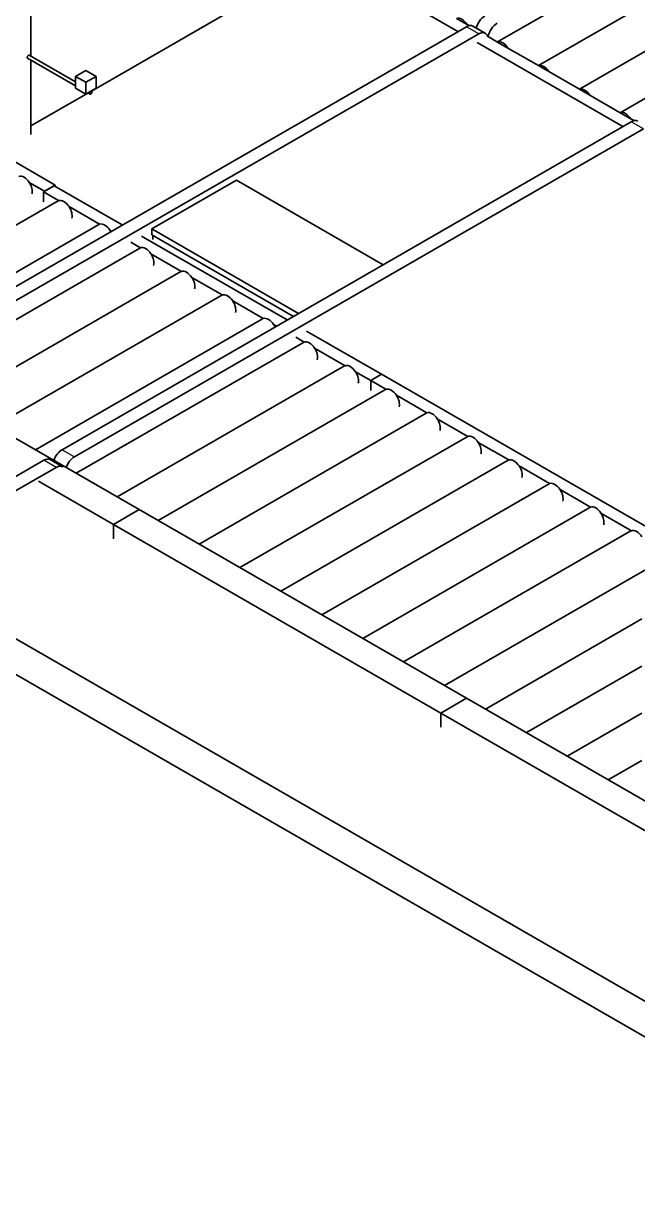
# Model space of a CAD drawing. Header units: millimetres. Extents: x 0 to 84100, y 0 to 59400.
# Drawn here: x 64822 to 66930, y 14868 to 18860 of the extents above; entities that cross this region are included whole.
import ezdxf

# ---------------------------------------------------------------- set-up
doc = ezdxf.new("R2010")
doc.units = ezdxf.units.MM
doc.header["$LTSCALE"] = 100
doc.layers.add('Visible (ISO)', color=7, linetype='Continuous', lineweight=35)
doc.layers.add('Visible Narrow (ISO)', color=7, linetype='Continuous', lineweight=25)

msp = doc.modelspace()

# ---------------------------------------------------------------- linework, layer by layer
at = {"layer": 'Visible (ISO)'}
for p, q in [((64848.4, 18747.76), (64848.4, 20073.73)), ((67241.27, 19252.36), (66449.07, 18796.16)), ((67381.63, 19171.53), (66589.43, 18715.33)), ((67521.99, 19090.7), (66729.79, 18634.51)), ((67662.35, 19009.87), (66870.16, 18553.68)), ((64931.84, 18305.77), (63732.59, 18996.38)), ((65056.21, 18628.09), (65700.11, 18998.89)), ((66079.47, 18966.65), (66313.44, 18831.92)), ((66342.16, 18848.47), (64389.84, 17724.2)), ((66344.66, 18856.29), (66308.91, 18876.88)), ((66351.69, 18852.24), (66344.66, 18856.29)), ((66364.37, 18850.65), (66406.8, 18826.22)), ((64432.27, 17699.77), (66384.59, 18824.03)), ((66449.27, 18796.05), (66414.54, 18816.05)), ((66379.29, 18794), (66879.12, 18506.17)), ((66485.02, 18775.46), (66449.27, 18796.05)), ((66589.63, 18715.22), (66485.02, 18775.46)), ((65001.14, 18645.96), (64836.92, 18740.53)), ((65001.14, 18659.81), (64842.91, 18750.93)), ((64848.4, 18479.51), (64848.4, 18733.92)), ((65001.14, 18678.31), (65036.49, 18698.67)), ((65071.85, 18678.31), (65036.49, 18698.67)), ((66625.38, 18694.63), (66589.63, 18715.22)), ((66729.99, 18634.39), (66625.38, 18694.63)), ((65001.14, 18637.43), (65001.14, 18678.31)), ((65036.49, 18657.95), (65001.14, 18678.31)), ((65071.85, 18678.31), (65036.49, 18657.95)), ((65036.49, 18657.95), (65036.49, 18617.07)), ((65071.85, 18637.43), (65071.85, 18678.31)), ((64848.4, 18508.42), (65044.19, 18621.17)), ((65036.49, 18617.07), (65001.14, 18637.43)), ((65036.49, 18617.07), (65054.17, 18627.25)), ((65051.18, 18617.15), (65043.9, 18621.34)), ((65054.17, 18627.25), (65071.85, 18637.43)), ((65057.16, 18627.55), (65055.92, 18628.26)), ((66765.74, 18613.81), (66729.99, 18634.39)), ((66870.35, 18553.56), (66765.74, 18613.81)), ((66906.1, 18532.98), (66870.35, 18553.56)), ((66917.37, 18526.49), (66906.1, 18532.98)), ((66907.85, 18522.71), (64955.53, 17398.44)), ((64997.95, 17374.01), (66950.28, 18498.28)), ((64842.76, 18314.72), (64895.07, 18284.6)), ((64927.95, 18303.53), (64891.18, 18282.36)), ((64895.07, 18284.6), (64931.84, 18305.77)), ((65161.91, 18168.8), (64927.95, 18303.53)), ((64931.84, 18305.77), (64931.84, 18301.29)), ((65263.47, 18155.53), (65553.39, 18322.48)), ((66056.77, 18032.61), (65553.39, 18322.48)), ((64161.99, 17802.43), (64941.4, 18251.27)), ((64891.18, 18282.36), (64891.18, 18248.02)), ((64891.18, 18282.36), (64943.49, 18252.24)), ((64979.24, 18231.65), (65083.85, 18171.41)), ((64302.35, 17721.6), (65081.76, 18170.44)), ((65119.6, 18150.82), (65125.14, 18147.63)), ((65727.6, 17843.05), (65227.76, 18130.88)), ((65263.47, 18135.1), (65263.47, 18155.53)), ((65263.47, 18155.53), (65766.86, 17865.66)), ((65749.11, 17855.44), (65263.47, 18135.1)), ((65267.01, 18119.15), (65267.01, 18133.06)), ((64442.71, 17640.77), (65222.12, 18089.61)), ((65190.99, 18109.71), (65224.21, 18090.58)), ((65259.96, 18070), (65364.57, 18009.75)), ((64583.07, 17559.95), (65362.48, 18008.78)), ((65400.32, 17989.17), (65504.93, 17928.93)), ((64723.43, 17479.12), (65502.84, 17927.95)), ((65540.68, 17908.34), (65645.29, 17848.1)), ((64863.79, 17398.29), (65643.2, 17847.12)), ((64097.1, 17839.8), (65219.99, 17193.17)), ((65681.04, 17827.51), (65690.83, 17821.87)), ((66050.84, 17656.91), (65793.45, 17805.13)), ((65004.15, 17317.46), (65783.56, 17766.3)), ((65756.68, 17783.95), (65785.65, 17767.27)), ((65821.4, 17746.68), (65926.01, 17686.44)), ((65144.51, 17236.63), (65923.93, 17685.47)), ((65961.76, 17665.85), (66014.07, 17635.73)), ((66014.07, 17635.73), (66050.84, 17656.91)), ((66050.84, 17656.91), (66014.07, 17635.73)), ((67173.72, 17010.28), (66050.84, 17656.91)), ((66014.07, 17635.73), (66014.07, 17601.4)), ((66014.07, 17635.73), (66014.07, 17601.4)), ((66014.07, 17635.73), (66066.37, 17605.61)), ((65284.87, 17155.8), (66064.29, 17604.64)), ((66102.12, 17585.03), (66206.73, 17524.78)), ((65425.23, 17074.98), (66204.65, 17523.81)), ((66242.48, 17504.2), (66347.09, 17443.96)), ((65565.59, 16994.15), (66345.01, 17442.98)), ((66382.84, 17423.37), (66487.45, 17363.13)), ((64892.6, 17362.2), (62834.21, 16176.86)), ((62876.63, 16152.42), (64935.02, 17337.77)), ((64914.8, 17364.38), (64957.23, 17339.95)), ((65705.95, 16913.32), (66485.37, 17362.15)), ((66523.2, 17342.54), (66627.82, 17282.3)), ((65131.6, 17142.27), (64874.21, 17290.49)), ((65846.31, 16832.49), (66625.73, 17281.33)), ((66663.56, 17261.71), (66768.18, 17201.47)), ((65219.99, 17193.17), (65131.6, 17142.27)), ((65131.6, 17142.27), (65219.99, 17193.17)), ((65219.99, 17193.17), (66342.87, 16546.54)), ((65986.67, 16751.66), (66766.09, 17200.5)), ((66803.93, 17180.88), (66908.54, 17120.64)), ((65131.6, 17142.27), (65131.6, 17093.22)), ((66254.48, 16495.64), (65131.6, 17142.27)), ((65131.6, 17142.27), (65131.6, 17093.22)), ((66127.04, 16670.83), (66906.45, 17119.67)), ((66267.4, 16590.01), (67046.81, 17038.84)), ((67958.41, 14929.5), (64408.93, 16973.5)), ((64347.18, 16886.43), (67851.93, 14868.18)), ((66407.76, 16509.18), (66944.62, 16818.33)), ((66548.12, 16428.35), (66944.62, 16656.68)), ((66342.87, 16546.54), (66254.48, 16495.64)), ((66254.48, 16495.64), (66342.87, 16546.54)), ((66342.87, 16546.54), (68307.92, 15414.94)), ((66254.48, 16495.64), (66254.48, 16446.59)), ((68219.53, 15364.05), (66254.48, 16495.64)), ((66254.48, 16495.64), (66254.48, 16446.59)), ((66688.48, 16347.52), (66944.62, 16495.02)), ((66828.84, 16266.69), (66944.62, 16333.37))]:
    msp.add_line(p, q, dxfattribs=at)
for centre, major_axis, start_param, end_param in [((66405.1, 18848.33), (-22.21, -38.56), 3.9250571, 5.1364622), ((66326.78, 18841.24), (-19.96, 34.66), 4.8156396, 6.1838021), ((66342.16, 18812.09), (22.21, 38.56), 0, 0.7834645), ((66447.52, 18823.89), (22.21, 38.56), 0.7834645, 2.1207522), ((66384.59, 18787.65), (22.21, 38.56), 5.7572469, 7.0666498), ((66467.15, 18760.41), (-19.96, 34.66), 4.8156396, 6.1838021), ((64839.92, 18745.73), (-2.99, -5.2), 3.1415927, 6.2831853), ((66607.51, 18679.58), (-19.96, 34.66), 4.8156396, 6.1838021), ((66747.87, 18598.76), (-19.96, 34.66), 4.8156396, 6.1838021), ((66888.23, 18517.93), (-19.96, 34.66), 4.8156396, 6.1838021), ((66907.85, 18486.33), (22.21, 38.56), 0, 0.7834645), ((64824.89, 18299.67), (-19.96, 34.66), 4.8156396, 6.1838021), ((64824.89, 18299.67), (19.96, -34.66), 0.5087422, 1.674047), ((64961.36, 18216.6), (-19.96, 34.66), 6.1838021, 6.2831853), ((64961.36, 18216.6), (-19.96, 34.66), 4.8156396, 6.1838021), ((64961.36, 18216.6), (19.96, -34.66), 0.5087422, 1.674047), ((65101.72, 18135.77), (-19.96, 34.66), 6.1838021, 6.2831853), ((65101.72, 18135.77), (-19.96, 34.66), 4.8156396, 6.1838021), ((65101.72, 18135.77), (19.96, -34.66), 1.5354667, 1.674047), ((65242.08, 18054.95), (-19.96, 34.66), 6.1838021, 6.2831853), ((65242.08, 18054.95), (-19.96, 34.66), 4.8156396, 6.1838021), ((65242.08, 18054.95), (19.96, -34.66), 0.5087422, 1.674047), ((65382.44, 17974.12), (-19.96, 34.66), 6.1838021, 6.2831853), ((65382.44, 17974.12), (-19.96, 34.66), 4.8156396, 6.1838021), ((65382.44, 17974.12), (19.96, -34.66), 0.5087422, 1.674047), ((65522.8, 17893.29), (-19.96, 34.66), 6.1838021, 6.2831853), ((65522.8, 17893.29), (-19.96, 34.66), 4.8156396, 6.1838021), ((65522.8, 17893.29), (19.96, -34.66), 0.5087422, 1.674047), ((65663.17, 17812.46), (-19.96, 34.66), 6.1838021, 6.2831853), ((65663.17, 17812.46), (-19.96, 34.66), 4.8156396, 6.1838021), ((65663.17, 17812.46), (19.96, -34.66), 1.42914, 1.674047), ((65803.53, 17731.63), (-19.96, 34.66), 6.1838021, 6.2831853), ((65803.53, 17731.63), (-19.96, 34.66), 4.8156396, 6.1838021), ((65803.53, 17731.63), (19.96, -34.66), 0.5087422, 1.674047), ((65943.89, 17650.8), (-19.96, 34.66), 6.1838021, 6.2831853), ((65943.89, 17650.8), (-19.96, 34.66), 4.8156396, 6.1838021), ((65943.89, 17650.8), (19.96, -34.66), 0.5087422, 1.674047), ((66084.25, 17569.98), (-19.96, 34.66), 6.1838021, 6.2831853), ((66084.25, 17569.98), (-19.96, 34.66), 4.8156396, 6.1838021), ((66084.25, 17569.98), (19.96, -34.66), 0.5087422, 1.674047), ((66224.61, 17489.15), (-19.96, 34.66), 4.8156396, 6.1838021), ((66224.61, 17489.15), (-19.96, 34.66), 6.1838021, 6.2831853), ((66224.61, 17489.15), (19.96, -34.66), 0.5087422, 1.674047), ((66364.97, 17408.32), (-19.96, 34.66), 4.8156396, 6.1838021), ((66364.97, 17408.32), (-19.96, 34.66), 6.1838021, 6.2831853), ((66364.97, 17408.32), (19.96, -34.66), 0.5087422, 1.674047), ((64892.6, 17325.82), (22.21, 38.56), 0, 0.7834645), ((64955.53, 17362.06), (-22.21, -38.56), 3.9250571, 5.0416063), ((64997.95, 17337.63), (22.21, 38.56), 0.7834645, 1.9000136), ((66505.33, 17327.49), (-19.96, 34.66), 4.8156396, 6.1838021), ((64935.02, 17301.39), (22.21, 38.56), 6.2205674, 7.0666498), ((66505.33, 17327.49), (-19.96, 34.66), 6.1838021, 6.2831853), ((66505.33, 17327.49), (19.96, -34.66), 0.5087422, 1.674047), ((66645.69, 17246.66), (-19.96, 34.66), 4.8156396, 6.1838021), ((66645.69, 17246.66), (-19.96, 34.66), 6.1838021, 6.2831853), ((66645.69, 17246.66), (19.96, -34.66), 0.5087422, 1.674047), ((66786.05, 17165.83), (-19.96, 34.66), 6.1838021, 6.2831853), ((66786.05, 17165.83), (-19.96, 34.66), 4.8156396, 6.1838021), ((66786.05, 17165.83), (19.96, -34.66), 0.5087422, 1.674047), ((66926.41, 17085.01), (-19.96, 34.66), 6.1838021, 6.2831853), ((66926.41, 17085.01), (-19.96, 34.66), 4.8156396, 6.1838021)]:
    msp.add_ellipse(centre, major_axis=major_axis, ratio=0.5780931, start_param=start_param, end_param=end_param, dxfattribs=at)
msp.add_ellipse((65054.17, 18622.35), major_axis=(2.99, 5.2), ratio=0.5780931, dxfattribs=at)
at = {"layer": 'Visible Narrow (ISO)'}
for p, q in [((66384.59, 18824.03), (66342.16, 18848.47)), ((66950.28, 18498.28), (66907.85, 18522.71)), ((64955.53, 17398.44), (64997.95, 17374.01)), ((64935.02, 17337.77), (64892.6, 17362.2))]:
    msp.add_line(p, q, dxfattribs=at)

doc.saveas('drawing.dxf')
